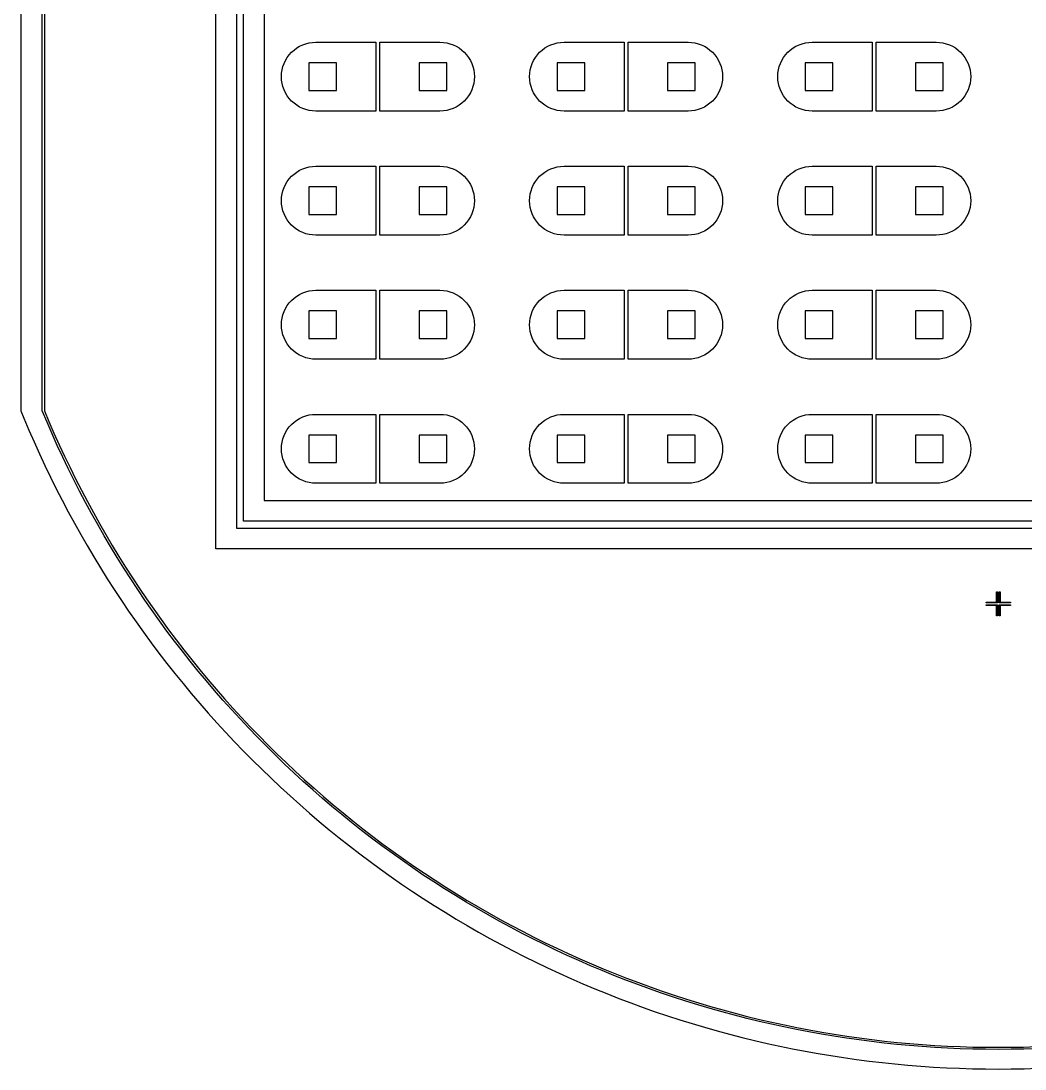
# Model space of a CAD drawing. Extents: x -17 to 130, y -40 to 112.
# Drawn here: x -16.9 to 55.9, y -40.5 to 35.5 of the extents above; entities that cross this region are included whole.
import ezdxf

# ---------------------------------------------------------------- set-up
doc = ezdxf.new("R2010")
doc.units = 0

msp = doc.modelspace()

# ---------------------------------------------------------------- linework, layer by layer
for p, q in [((-2.75, -2.75), (-2.75, 74.75)), ((-1.25, 73.25), (-1.25, -1.25)), ((-0.75, -0.75), (-0.75, 72.75)), ((0.75, 71.25), (0.75, 0.75)), ((-16.8921, 64.7463), (-16.8921, 7.25366)), ((-15.3519, 7.25034), (-15.3519, 64.7497)), ((-15.1895, 64.7488), (-15.1895, 7.25121)), ((2.91403, 33.4325), (3.11108, 33.5787)), ((3.11108, 33.5787), (3.32152, 33.7048)), ((3.32152, 33.7048), (3.5433, 33.8097)), ((3.5433, 33.8097), (3.77429, 33.8923)), ((3.77429, 33.8923), (4.01228, 33.952)), ((4.01228, 33.952), (4.25496, 33.988)), ((4.25496, 33.988), (4.5, 34)), ((4.5, 34), (8.85001, 34)), ((8.85001, 34), (8.85001, 29)), ((9.14999, 29), (9.14999, 34)), ((9.14999, 34), (13.5, 34)), ((13.5, 34), (13.745, 33.988)), ((13.745, 33.988), (13.9877, 33.952)), ((13.9877, 33.952), (14.2257, 33.8923)), ((14.2257, 33.8923), (14.4567, 33.8097)), ((14.4567, 33.8097), (14.6785, 33.7048)), ((14.6785, 33.7048), (14.8889, 33.5787)), ((14.8889, 33.5787), (15.086, 33.4325)), ((20.914, 33.4325), (21.1111, 33.5787)), ((21.1111, 33.5787), (21.3215, 33.7048)), ((21.3215, 33.7048), (21.5433, 33.8097)), ((21.5433, 33.8097), (21.7743, 33.8923)), ((21.7743, 33.8923), (22.0123, 33.952)), ((22.0123, 33.952), (22.255, 33.988)), ((22.255, 33.988), (22.5, 34)), ((22.5, 34), (26.85, 34)), ((26.85, 34), (26.85, 29)), ((27.15, 29), (27.15, 34)), ((27.15, 34), (31.5, 34)), ((31.5, 34), (31.745, 33.988)), ((31.745, 33.988), (31.9877, 33.952)), ((31.9877, 33.952), (32.2257, 33.8923)), ((32.2257, 33.8923), (32.4567, 33.8097)), ((32.4567, 33.8097), (32.6785, 33.7048)), ((32.6785, 33.7048), (32.8889, 33.5787)), ((32.8889, 33.5787), (33.086, 33.4325)), ((38.914, 33.4325), (39.1111, 33.5787)), ((39.1111, 33.5787), (39.3215, 33.7048)), ((39.3215, 33.7048), (39.5433, 33.8097)), ((39.5433, 33.8097), (39.7743, 33.8923)), ((39.7743, 33.8923), (40.0123, 33.952)), ((40.0123, 33.952), (40.255, 33.988)), ((40.255, 33.988), (40.5, 34)), ((40.5, 34), (44.85, 34)), ((44.85, 34), (44.85, 29)), ((45.15, 29), (45.15, 34)), ((45.15, 34), (49.5, 34)), ((49.5, 34), (49.745, 33.988)), ((49.745, 33.988), (49.9877, 33.952)), ((49.9877, 33.952), (50.2257, 33.8923)), ((50.2257, 33.8923), (50.4567, 33.8097)), ((50.4567, 33.8097), (50.6785, 33.7048)), ((50.6785, 33.7048), (50.8889, 33.5787)), ((50.8889, 33.5787), (51.086, 33.4325)), ((2.29521, 32.6785), (2.42134, 32.8889)), ((2.42134, 32.8889), (2.56747, 33.086)), ((2.56747, 33.086), (2.73224, 33.2678)), ((2.73224, 33.2678), (2.91403, 33.4325)), ((15.086, 33.4325), (15.2678, 33.2678)), ((15.2678, 33.2678), (15.4325, 33.086)), ((15.4325, 33.086), (15.5787, 32.8889)), ((15.5787, 32.8889), (15.7048, 32.6785)), ((20.2952, 32.6785), (20.4213, 32.8889)), ((20.4213, 32.8889), (20.5675, 33.086)), ((20.5675, 33.086), (20.7322, 33.2678)), ((20.7322, 33.2678), (20.914, 33.4325)), ((33.086, 33.4325), (33.2678, 33.2678)), ((33.2678, 33.2678), (33.4325, 33.086)), ((33.4325, 33.086), (33.5787, 32.8889)), ((33.5787, 32.8889), (33.7048, 32.6785)), ((38.2952, 32.6785), (38.4213, 32.8889)), ((38.4213, 32.8889), (38.5675, 33.086)), ((38.5675, 33.086), (38.7322, 33.2678)), ((38.7322, 33.2678), (38.914, 33.4325)), ((51.086, 33.4325), (51.2678, 33.2678)), ((51.2678, 33.2678), (51.4325, 33.086)), ((51.4325, 33.086), (51.5787, 32.8889)), ((51.5787, 32.8889), (51.7048, 32.6785)), ((2.01204, 31.745), (2.04805, 31.9877)), ((2.04805, 31.9877), (2.10765, 32.2257)), ((2.10765, 32.2257), (2.19031, 32.4567)), ((2.19031, 32.4567), (2.29521, 32.6785)), ((6, 32.5), (4, 32.5)), ((4, 32.5), (4, 30.5)), ((6, 30.5), (6, 32.5)), ((14, 32.5), (12, 32.5)), ((12, 32.5), (12, 30.5)), ((14, 30.5), (14, 32.5)), ((15.7048, 32.6785), (15.8097, 32.4567)), ((15.8097, 32.4567), (15.8923, 32.2257)), ((15.8923, 32.2257), (15.952, 31.9877)), ((15.952, 31.9877), (15.988, 31.745)), ((20.012, 31.745), (20.048, 31.9877)), ((20.048, 31.9877), (20.1077, 32.2257)), ((20.1077, 32.2257), (20.1903, 32.4567)), ((20.1903, 32.4567), (20.2952, 32.6785)), ((24, 32.5), (22, 32.5)), ((22, 32.5), (22, 30.5)), ((24, 30.5), (24, 32.5)), ((32, 32.5), (30, 32.5)), ((30, 32.5), (30, 30.5)), ((32, 30.5), (32, 32.5)), ((33.7048, 32.6785), (33.8097, 32.4567)), ((33.8097, 32.4567), (33.8923, 32.2257)), ((33.8923, 32.2257), (33.952, 31.9877)), ((33.952, 31.9877), (33.988, 31.745)), ((38.012, 31.745), (38.048, 31.9877)), ((38.048, 31.9877), (38.1077, 32.2257)), ((38.1077, 32.2257), (38.1903, 32.4567)), ((38.1903, 32.4567), (38.2952, 32.6785)), ((42, 32.5), (40, 32.5)), ((40, 32.5), (40, 30.5)), ((42, 30.5), (42, 32.5)), ((50, 32.5), (48, 32.5)), ((48, 32.5), (48, 30.5)), ((50, 30.5), (50, 32.5)), ((51.7048, 32.6785), (51.8097, 32.4567)), ((51.8097, 32.4567), (51.8923, 32.2257)), ((51.8923, 32.2257), (51.952, 31.9877)), ((51.952, 31.9877), (51.988, 31.745)), ((2, 31.5), (2.01204, 31.745)), ((2.01204, 31.255), (2, 31.5)), ((2.04805, 31.0123), (2.01204, 31.255)), ((15.988, 31.255), (15.952, 31.0123)), ((15.988, 31.745), (16, 31.5)), ((16, 31.5), (15.988, 31.255)), ((20, 31.5), (20.012, 31.745)), ((20.012, 31.255), (20, 31.5)), ((20.048, 31.0123), (20.012, 31.255)), ((33.988, 31.255), (33.952, 31.0123)), ((33.988, 31.745), (34, 31.5)), ((34, 31.5), (33.988, 31.255)), ((38, 31.5), (38.012, 31.745)), ((38.012, 31.255), (38, 31.5)), ((38.048, 31.0123), (38.012, 31.255)), ((51.988, 31.255), (51.952, 31.0123)), ((51.988, 31.745), (52, 31.5)), ((52, 31.5), (51.988, 31.255)), ((2.10765, 30.7743), (2.04805, 31.0123)), ((2.19031, 30.5433), (2.10765, 30.7743)), ((2.29521, 30.3215), (2.19031, 30.5433)), ((4, 30.5), (6, 30.5)), ((12, 30.5), (14, 30.5)), ((15.8097, 30.5433), (15.7048, 30.3215)), ((15.8923, 30.7743), (15.8097, 30.5433)), ((15.952, 31.0123), (15.8923, 30.7743)), ((20.1077, 30.7743), (20.048, 31.0123)), ((20.1903, 30.5433), (20.1077, 30.7743)), ((20.2952, 30.3215), (20.1903, 30.5433)), ((22, 30.5), (24, 30.5)), ((30, 30.5), (32, 30.5)), ((33.8097, 30.5433), (33.7048, 30.3215)), ((33.8923, 30.7743), (33.8097, 30.5433)), ((33.952, 31.0123), (33.8923, 30.7743)), ((38.1077, 30.7743), (38.048, 31.0123)), ((38.1903, 30.5433), (38.1077, 30.7743)), ((38.2952, 30.3215), (38.1903, 30.5433)), ((40, 30.5), (42, 30.5)), ((48, 30.5), (50, 30.5)), ((51.8097, 30.5433), (51.7048, 30.3215)), ((51.8923, 30.7743), (51.8097, 30.5433)), ((51.952, 31.0123), (51.8923, 30.7743)), ((2.42134, 30.1111), (2.29521, 30.3215)), ((2.56747, 29.914), (2.42134, 30.1111)), ((2.73224, 29.7322), (2.56747, 29.914)), ((2.91403, 29.5675), (2.73224, 29.7322)), ((15.2678, 29.7322), (15.086, 29.5675)), ((15.4325, 29.914), (15.2678, 29.7322)), ((15.5787, 30.1111), (15.4325, 29.914)), ((15.7048, 30.3215), (15.5787, 30.1111)), ((20.4213, 30.1111), (20.2952, 30.3215)), ((20.5675, 29.914), (20.4213, 30.1111)), ((20.7322, 29.7322), (20.5675, 29.914)), ((20.914, 29.5675), (20.7322, 29.7322)), ((33.2678, 29.7322), (33.086, 29.5675)), ((33.4325, 29.914), (33.2678, 29.7322)), ((33.5787, 30.1111), (33.4325, 29.914)), ((33.7048, 30.3215), (33.5787, 30.1111)), ((38.4213, 30.1111), (38.2952, 30.3215)), ((38.5675, 29.914), (38.4213, 30.1111)), ((38.7322, 29.7322), (38.5675, 29.914)), ((38.914, 29.5675), (38.7322, 29.7322)), ((51.2678, 29.7322), (51.086, 29.5675)), ((51.4325, 29.914), (51.2678, 29.7322)), ((51.5787, 30.1111), (51.4325, 29.914)), ((51.7048, 30.3215), (51.5787, 30.1111)), ((3.11108, 29.4213), (2.91403, 29.5675)), ((3.32152, 29.2952), (3.11108, 29.4213)), ((3.5433, 29.1903), (3.32152, 29.2952)), ((3.77429, 29.1077), (3.5433, 29.1903)), ((4.01228, 29.048), (3.77429, 29.1077)), ((4.25496, 29.012), (4.01228, 29.048)), ((4.5, 29), (4.25496, 29.012)), ((8.85001, 29), (4.5, 29)), ((13.5, 29), (9.14999, 29)), ((13.745, 29.012), (13.5, 29)), ((13.9877, 29.048), (13.745, 29.012)), ((14.2257, 29.1077), (13.9877, 29.048)), ((14.4567, 29.1903), (14.2257, 29.1077)), ((14.6785, 29.2952), (14.4567, 29.1903)), ((14.8889, 29.4213), (14.6785, 29.2952)), ((15.086, 29.5675), (14.8889, 29.4213)), ((21.1111, 29.4213), (20.914, 29.5675)), ((21.3215, 29.2952), (21.1111, 29.4213)), ((21.5433, 29.1903), (21.3215, 29.2952)), ((21.7743, 29.1077), (21.5433, 29.1903)), ((22.0123, 29.048), (21.7743, 29.1077)), ((22.255, 29.012), (22.0123, 29.048)), ((22.5, 29), (22.255, 29.012)), ((26.85, 29), (22.5, 29)), ((31.5, 29), (27.15, 29)), ((31.745, 29.012), (31.5, 29)), ((31.9877, 29.048), (31.745, 29.012)), ((32.2257, 29.1077), (31.9877, 29.048)), ((32.4567, 29.1903), (32.2257, 29.1077)), ((32.6785, 29.2952), (32.4567, 29.1903)), ((32.8889, 29.4213), (32.6785, 29.2952)), ((33.086, 29.5675), (32.8889, 29.4213)), ((39.1111, 29.4213), (38.914, 29.5675)), ((39.3215, 29.2952), (39.1111, 29.4213)), ((39.5433, 29.1903), (39.3215, 29.2952)), ((39.7743, 29.1077), (39.5433, 29.1903)), ((40.0123, 29.048), (39.7743, 29.1077)), ((40.255, 29.012), (40.0123, 29.048)), ((40.5, 29), (40.255, 29.012)), ((44.85, 29), (40.5, 29)), ((49.5, 29), (45.15, 29)), ((49.745, 29.012), (49.5, 29)), ((49.9877, 29.048), (49.745, 29.012)), ((50.2257, 29.1077), (49.9877, 29.048)), ((50.4567, 29.1903), (50.2257, 29.1077)), ((50.6785, 29.2952), (50.4567, 29.1903)), ((50.8889, 29.4213), (50.6785, 29.2952)), ((51.086, 29.5675), (50.8889, 29.4213)), ((2.73224, 24.2678), (2.91403, 24.4325)), ((2.91403, 24.4325), (3.11108, 24.5787)), ((3.11108, 24.5787), (3.32152, 24.7048)), ((3.32152, 24.7048), (3.5433, 24.8097)), ((3.5433, 24.8097), (3.77429, 24.8923)), ((3.77429, 24.8923), (4.01228, 24.952)), ((4.01228, 24.952), (4.25496, 24.988)), ((4.25496, 24.988), (4.5, 25)), ((4.5, 25), (8.85001, 25)), ((8.85001, 25), (8.85001, 20)), ((9.14999, 20), (9.14999, 25)), ((9.14999, 25), (13.5, 25)), ((13.5, 25), (13.745, 24.988)), ((13.745, 24.988), (13.9877, 24.952)), ((13.9877, 24.952), (14.2257, 24.8923)), ((14.2257, 24.8923), (14.4567, 24.8097)), ((14.4567, 24.8097), (14.6785, 24.7048)), ((14.6785, 24.7048), (14.8889, 24.5787)), ((14.8889, 24.5787), (15.086, 24.4325)), ((15.086, 24.4325), (15.2678, 24.2678)), ((20.7322, 24.2678), (20.914, 24.4325)), ((20.914, 24.4325), (21.1111, 24.5787)), ((21.1111, 24.5787), (21.3215, 24.7048)), ((21.3215, 24.7048), (21.5433, 24.8097)), ((21.5433, 24.8097), (21.7743, 24.8923)), ((21.7743, 24.8923), (22.0123, 24.952)), ((22.0123, 24.952), (22.255, 24.988)), ((22.255, 24.988), (22.5, 25)), ((22.5, 25), (26.85, 25)), ((26.85, 25), (26.85, 20)), ((27.15, 20), (27.15, 25)), ((27.15, 25), (31.5, 25)), ((31.5, 25), (31.745, 24.988)), ((31.745, 24.988), (31.9877, 24.952)), ((31.9877, 24.952), (32.2257, 24.8923)), ((32.2257, 24.8923), (32.4567, 24.8097)), ((32.4567, 24.8097), (32.6785, 24.7048)), ((32.6785, 24.7048), (32.8889, 24.5787)), ((32.8889, 24.5787), (33.086, 24.4325)), ((33.086, 24.4325), (33.2678, 24.2678)), ((38.7322, 24.2678), (38.914, 24.4325)), ((38.914, 24.4325), (39.1111, 24.5787)), ((39.1111, 24.5787), (39.3215, 24.7048)), ((39.3215, 24.7048), (39.5433, 24.8097)), ((39.5433, 24.8097), (39.7743, 24.8923)), ((39.7743, 24.8923), (40.0123, 24.952)), ((40.0123, 24.952), (40.255, 24.988)), ((40.255, 24.988), (40.5, 25)), ((40.5, 25), (44.85, 25)), ((44.85, 25), (44.85, 20)), ((45.15, 20), (45.15, 25)), ((45.15, 25), (49.5, 25)), ((49.5, 25), (49.745, 24.988)), ((49.745, 24.988), (49.9877, 24.952)), ((49.9877, 24.952), (50.2257, 24.8923)), ((50.2257, 24.8923), (50.4567, 24.8097)), ((50.4567, 24.8097), (50.6785, 24.7048)), ((50.6785, 24.7048), (50.8889, 24.5787)), ((50.8889, 24.5787), (51.086, 24.4325)), ((51.086, 24.4325), (51.2678, 24.2678)), ((2.19031, 23.4567), (2.29521, 23.6785)), ((2.29521, 23.6785), (2.42134, 23.8889)), ((2.42134, 23.8889), (2.56747, 24.086)), ((2.56747, 24.086), (2.73224, 24.2678)), ((15.2678, 24.2678), (15.4325, 24.086)), ((15.4325, 24.086), (15.5787, 23.8889)), ((15.5787, 23.8889), (15.7048, 23.6785)), ((15.7048, 23.6785), (15.8097, 23.4567)), ((20.1903, 23.4567), (20.2952, 23.6785)), ((20.2952, 23.6785), (20.4213, 23.8889)), ((20.4213, 23.8889), (20.5675, 24.086)), ((20.5675, 24.086), (20.7322, 24.2678)), ((33.2678, 24.2678), (33.4325, 24.086)), ((33.4325, 24.086), (33.5787, 23.8889)), ((33.5787, 23.8889), (33.7048, 23.6785)), ((33.7048, 23.6785), (33.8097, 23.4567)), ((38.1903, 23.4567), (38.2952, 23.6785)), ((38.2952, 23.6785), (38.4213, 23.8889)), ((38.4213, 23.8889), (38.5675, 24.086)), ((38.5675, 24.086), (38.7322, 24.2678)), ((51.2678, 24.2678), (51.4325, 24.086)), ((51.4325, 24.086), (51.5787, 23.8889)), ((51.5787, 23.8889), (51.7048, 23.6785)), ((51.7048, 23.6785), (51.8097, 23.4567)), ((2.01204, 22.745), (2.04805, 22.9877)), ((2.04805, 22.9877), (2.10765, 23.2257)), ((2.10765, 23.2257), (2.19031, 23.4567)), ((6, 23.5), (4, 23.5)), ((4, 23.5), (4, 21.5)), ((6, 21.5), (6, 23.5)), ((14, 23.5), (12, 23.5)), ((12, 23.5), (12, 21.5)), ((14, 21.5), (14, 23.5)), ((15.8097, 23.4567), (15.8923, 23.2257)), ((15.8923, 23.2257), (15.952, 22.9877)), ((15.952, 22.9877), (15.988, 22.745)), ((20.012, 22.745), (20.048, 22.9877)), ((20.048, 22.9877), (20.1077, 23.2257)), ((20.1077, 23.2257), (20.1903, 23.4567)), ((24, 23.5), (22, 23.5)), ((22, 23.5), (22, 21.5)), ((24, 21.5), (24, 23.5)), ((32, 23.5), (30, 23.5)), ((30, 23.5), (30, 21.5)), ((32, 21.5), (32, 23.5)), ((33.8097, 23.4567), (33.8923, 23.2257)), ((33.8923, 23.2257), (33.952, 22.9877)), ((33.952, 22.9877), (33.988, 22.745)), ((38.012, 22.745), (38.048, 22.9877)), ((38.048, 22.9877), (38.1077, 23.2257)), ((38.1077, 23.2257), (38.1903, 23.4567)), ((42, 23.5), (40, 23.5)), ((40, 23.5), (40, 21.5)), ((42, 21.5), (42, 23.5)), ((50, 23.5), (48, 23.5)), ((48, 23.5), (48, 21.5)), ((50, 21.5), (50, 23.5)), ((51.8097, 23.4567), (51.8923, 23.2257)), ((51.8923, 23.2257), (51.952, 22.9877)), ((51.952, 22.9877), (51.988, 22.745)), ((2, 22.5), (2.01204, 22.745)), ((2.01204, 22.255), (2, 22.5)), ((2.04805, 22.0123), (2.01204, 22.255)), ((15.988, 22.255), (15.952, 22.0123)), ((15.988, 22.745), (16, 22.5)), ((16, 22.5), (15.988, 22.255)), ((20, 22.5), (20.012, 22.745)), ((20.012, 22.255), (20, 22.5)), ((20.048, 22.0123), (20.012, 22.255)), ((33.988, 22.255), (33.952, 22.0123)), ((33.988, 22.745), (34, 22.5)), ((34, 22.5), (33.988, 22.255)), ((38, 22.5), (38.012, 22.745)), ((38.012, 22.255), (38, 22.5)), ((38.048, 22.0123), (38.012, 22.255)), ((51.988, 22.255), (51.952, 22.0123)), ((51.988, 22.745), (52, 22.5)), ((52, 22.5), (51.988, 22.255)), ((2.10765, 21.7743), (2.04805, 22.0123)), ((2.19031, 21.5433), (2.10765, 21.7743)), ((2.29521, 21.3215), (2.19031, 21.5433)), ((2.42134, 21.1111), (2.29521, 21.3215)), ((4, 21.5), (6, 21.5)), ((12, 21.5), (14, 21.5)), ((15.7048, 21.3215), (15.5787, 21.1111)), ((15.8097, 21.5433), (15.7048, 21.3215)), ((15.8923, 21.7743), (15.8097, 21.5433)), ((15.952, 22.0123), (15.8923, 21.7743)), ((20.1077, 21.7743), (20.048, 22.0123)), ((20.1903, 21.5433), (20.1077, 21.7743)), ((20.2952, 21.3215), (20.1903, 21.5433)), ((20.4213, 21.1111), (20.2952, 21.3215)), ((22, 21.5), (24, 21.5)), ((30, 21.5), (32, 21.5)), ((33.7048, 21.3215), (33.5787, 21.1111)), ((33.8097, 21.5433), (33.7048, 21.3215)), ((33.8923, 21.7743), (33.8097, 21.5433)), ((33.952, 22.0123), (33.8923, 21.7743)), ((38.1077, 21.7743), (38.048, 22.0123)), ((38.1903, 21.5433), (38.1077, 21.7743)), ((38.2952, 21.3215), (38.1903, 21.5433)), ((38.4213, 21.1111), (38.2952, 21.3215)), ((40, 21.5), (42, 21.5)), ((48, 21.5), (50, 21.5)), ((51.7048, 21.3215), (51.5787, 21.1111)), ((51.8097, 21.5433), (51.7048, 21.3215)), ((51.8923, 21.7743), (51.8097, 21.5433)), ((51.952, 22.0123), (51.8923, 21.7743)), ((2.56747, 20.914), (2.42134, 21.1111)), ((2.73224, 20.7322), (2.56747, 20.914)), ((2.91403, 20.5675), (2.73224, 20.7322)), ((3.11108, 20.4213), (2.91403, 20.5675)), ((15.086, 20.5675), (14.8889, 20.4213)), ((15.2678, 20.7322), (15.086, 20.5675)), ((15.4325, 20.914), (15.2678, 20.7322)), ((15.5787, 21.1111), (15.4325, 20.914)), ((20.5675, 20.914), (20.4213, 21.1111)), ((20.7322, 20.7322), (20.5675, 20.914)), ((20.914, 20.5675), (20.7322, 20.7322)), ((21.1111, 20.4213), (20.914, 20.5675)), ((33.086, 20.5675), (32.8889, 20.4213)), ((33.2678, 20.7322), (33.086, 20.5675)), ((33.4325, 20.914), (33.2678, 20.7322)), ((33.5787, 21.1111), (33.4325, 20.914)), ((38.5675, 20.914), (38.4213, 21.1111)), ((38.7322, 20.7322), (38.5675, 20.914)), ((38.914, 20.5675), (38.7322, 20.7322)), ((39.1111, 20.4213), (38.914, 20.5675)), ((51.086, 20.5675), (50.8889, 20.4213)), ((51.2678, 20.7322), (51.086, 20.5675)), ((51.4325, 20.914), (51.2678, 20.7322)), ((51.5787, 21.1111), (51.4325, 20.914)), ((3.32152, 20.2952), (3.11108, 20.4213)), ((3.5433, 20.1903), (3.32152, 20.2952)), ((3.77429, 20.1077), (3.5433, 20.1903)), ((4.01228, 20.048), (3.77429, 20.1077)), ((4.25496, 20.012), (4.01228, 20.048)), ((4.5, 20), (4.25496, 20.012)), ((8.85001, 20), (4.5, 20)), ((13.5, 20), (9.14999, 20)), ((13.745, 20.012), (13.5, 20)), ((13.9877, 20.048), (13.745, 20.012)), ((14.2257, 20.1077), (13.9877, 20.048)), ((14.4567, 20.1903), (14.2257, 20.1077)), ((14.6785, 20.2952), (14.4567, 20.1903)), ((14.8889, 20.4213), (14.6785, 20.2952)), ((21.3215, 20.2952), (21.1111, 20.4213)), ((21.5433, 20.1903), (21.3215, 20.2952)), ((21.7743, 20.1077), (21.5433, 20.1903)), ((22.0123, 20.048), (21.7743, 20.1077)), ((22.255, 20.012), (22.0123, 20.048)), ((22.5, 20), (22.255, 20.012)), ((26.85, 20), (22.5, 20)), ((31.5, 20), (27.15, 20)), ((31.745, 20.012), (31.5, 20)), ((31.9877, 20.048), (31.745, 20.012)), ((32.2257, 20.1077), (31.9877, 20.048)), ((32.4567, 20.1903), (32.2257, 20.1077)), ((32.6785, 20.2952), (32.4567, 20.1903)), ((32.8889, 20.4213), (32.6785, 20.2952)), ((39.3215, 20.2952), (39.1111, 20.4213)), ((39.5433, 20.1903), (39.3215, 20.2952)), ((39.7743, 20.1077), (39.5433, 20.1903)), ((40.0123, 20.048), (39.7743, 20.1077)), ((40.255, 20.012), (40.0123, 20.048)), ((40.5, 20), (40.255, 20.012)), ((44.85, 20), (40.5, 20)), ((49.5, 20), (45.15, 20)), ((49.745, 20.012), (49.5, 20)), ((49.9877, 20.048), (49.745, 20.012)), ((50.2257, 20.1077), (49.9877, 20.048)), ((50.4567, 20.1903), (50.2257, 20.1077)), ((50.6785, 20.2952), (50.4567, 20.1903)), ((50.8889, 20.4213), (50.6785, 20.2952)), ((4.01228, 15.952), (4.25496, 15.988)), ((4.25496, 15.988), (4.5, 16)), ((4.5, 16), (8.85001, 16)), ((8.85001, 16), (8.85001, 11)), ((9.14999, 11), (9.14999, 16)), ((9.14999, 16), (13.5, 16)), ((13.5, 16), (13.745, 15.988)), ((13.745, 15.988), (13.9877, 15.952)), ((22.0123, 15.952), (22.255, 15.988)), ((22.255, 15.988), (22.5, 16)), ((22.5, 16), (26.85, 16)), ((26.85, 16), (26.85, 11)), ((27.15, 11), (27.15, 16)), ((27.15, 16), (31.5, 16)), ((31.5, 16), (31.745, 15.988)), ((31.745, 15.988), (31.9877, 15.952)), ((40.0123, 15.952), (40.255, 15.988)), ((40.255, 15.988), (40.5, 16)), ((40.5, 16), (44.85, 16)), ((44.85, 16), (44.85, 11)), ((45.15, 11), (45.15, 16)), ((45.15, 16), (49.5, 16)), ((49.5, 16), (49.745, 15.988)), ((49.745, 15.988), (49.9877, 15.952)), ((2.56747, 15.086), (2.73224, 15.2678)), ((2.73224, 15.2678), (2.91403, 15.4325)), ((2.91403, 15.4325), (3.11108, 15.5787)), ((3.11108, 15.5787), (3.32152, 15.7048)), ((3.32152, 15.7048), (3.5433, 15.8097)), ((3.5433, 15.8097), (3.77429, 15.8923)), ((3.77429, 15.8923), (4.01228, 15.952)), ((13.9877, 15.952), (14.2257, 15.8923)), ((14.2257, 15.8923), (14.4567, 15.8097)), ((14.4567, 15.8097), (14.6785, 15.7048)), ((14.6785, 15.7048), (14.8889, 15.5787)), ((14.8889, 15.5787), (15.086, 15.4325)), ((15.086, 15.4325), (15.2678, 15.2678)), ((15.2678, 15.2678), (15.4325, 15.086)), ((20.5675, 15.086), (20.7322, 15.2678)), ((20.7322, 15.2678), (20.914, 15.4325)), ((20.914, 15.4325), (21.1111, 15.5787)), ((21.1111, 15.5787), (21.3215, 15.7048)), ((21.3215, 15.7048), (21.5433, 15.8097)), ((21.5433, 15.8097), (21.7743, 15.8923)), ((21.7743, 15.8923), (22.0123, 15.952)), ((31.9877, 15.952), (32.2257, 15.8923)), ((32.2257, 15.8923), (32.4567, 15.8097)), ((32.4567, 15.8097), (32.6785, 15.7048)), ((32.6785, 15.7048), (32.8889, 15.5787)), ((32.8889, 15.5787), (33.086, 15.4325)), ((33.086, 15.4325), (33.2678, 15.2678)), ((33.2678, 15.2678), (33.4325, 15.086)), ((38.5675, 15.086), (38.7322, 15.2678)), ((38.7322, 15.2678), (38.914, 15.4325)), ((38.914, 15.4325), (39.1111, 15.5787)), ((39.1111, 15.5787), (39.3215, 15.7048)), ((39.3215, 15.7048), (39.5433, 15.8097)), ((39.5433, 15.8097), (39.7743, 15.8923)), ((39.7743, 15.8923), (40.0123, 15.952)), ((49.9877, 15.952), (50.2257, 15.8923)), ((50.2257, 15.8923), (50.4567, 15.8097)), ((50.4567, 15.8097), (50.6785, 15.7048)), ((50.6785, 15.7048), (50.8889, 15.5787)), ((50.8889, 15.5787), (51.086, 15.4325)), ((51.086, 15.4325), (51.2678, 15.2678)), ((51.2678, 15.2678), (51.4325, 15.086)), ((2.10765, 14.2257), (2.19031, 14.4567)), ((2.19031, 14.4567), (2.29521, 14.6785)), ((2.29521, 14.6785), (2.42134, 14.8889)), ((2.42134, 14.8889), (2.56747, 15.086)), ((6, 14.5), (4, 14.5)), ((4, 14.5), (4, 12.5)), ((6, 12.5), (6, 14.5)), ((14, 14.5), (12, 14.5)), ((12, 14.5), (12, 12.5)), ((14, 12.5), (14, 14.5)), ((15.4325, 15.086), (15.5787, 14.8889)), ((15.5787, 14.8889), (15.7048, 14.6785)), ((15.7048, 14.6785), (15.8097, 14.4567)), ((15.8097, 14.4567), (15.8923, 14.2257)), ((20.1077, 14.2257), (20.1903, 14.4567)), ((20.1903, 14.4567), (20.2952, 14.6785)), ((20.2952, 14.6785), (20.4213, 14.8889)), ((20.4213, 14.8889), (20.5675, 15.086)), ((24, 14.5), (22, 14.5)), ((22, 14.5), (22, 12.5)), ((24, 12.5), (24, 14.5)), ((32, 14.5), (30, 14.5)), ((30, 14.5), (30, 12.5)), ((32, 12.5), (32, 14.5)), ((33.4325, 15.086), (33.5787, 14.8889)), ((33.5787, 14.8889), (33.7048, 14.6785)), ((33.7048, 14.6785), (33.8097, 14.4567)), ((33.8097, 14.4567), (33.8923, 14.2257)), ((38.1077, 14.2257), (38.1903, 14.4567)), ((38.1903, 14.4567), (38.2952, 14.6785)), ((38.2952, 14.6785), (38.4213, 14.8889)), ((38.4213, 14.8889), (38.5675, 15.086)), ((42, 14.5), (40, 14.5)), ((40, 14.5), (40, 12.5)), ((42, 12.5), (42, 14.5)), ((50, 14.5), (48, 14.5)), ((48, 14.5), (48, 12.5)), ((50, 12.5), (50, 14.5)), ((51.4325, 15.086), (51.5787, 14.8889)), ((51.5787, 14.8889), (51.7048, 14.6785)), ((51.7048, 14.6785), (51.8097, 14.4567)), ((51.8097, 14.4567), (51.8923, 14.2257)), ((2, 13.5), (2.01204, 13.745)), ((2.01204, 13.745), (2.04805, 13.9877)), ((2.04805, 13.9877), (2.10765, 14.2257)), ((15.8923, 14.2257), (15.952, 13.9877)), ((15.952, 13.9877), (15.988, 13.745)), ((15.988, 13.745), (16, 13.5)), ((20, 13.5), (20.012, 13.745)), ((20.012, 13.745), (20.048, 13.9877)), ((20.048, 13.9877), (20.1077, 14.2257)), ((33.8923, 14.2257), (33.952, 13.9877)), ((33.952, 13.9877), (33.988, 13.745)), ((33.988, 13.745), (34, 13.5)), ((38, 13.5), (38.012, 13.745)), ((38.012, 13.745), (38.048, 13.9877)), ((38.048, 13.9877), (38.1077, 14.2257)), ((51.8923, 14.2257), (51.952, 13.9877)), ((51.952, 13.9877), (51.988, 13.745)), ((51.988, 13.745), (52, 13.5)), ((2.01204, 13.255), (2, 13.5)), ((2.04805, 13.0123), (2.01204, 13.255)), ((2.10765, 12.7743), (2.04805, 13.0123)), ((15.952, 13.0123), (15.8923, 12.7743)), ((15.988, 13.255), (15.952, 13.0123)), ((16, 13.5), (15.988, 13.255)), ((20.012, 13.255), (20, 13.5)), ((20.048, 13.0123), (20.012, 13.255)), ((20.1077, 12.7743), (20.048, 13.0123)), ((33.952, 13.0123), (33.8923, 12.7743)), ((33.988, 13.255), (33.952, 13.0123)), ((34, 13.5), (33.988, 13.255)), ((38.012, 13.255), (38, 13.5)), ((38.048, 13.0123), (38.012, 13.255)), ((38.1077, 12.7743), (38.048, 13.0123)), ((51.952, 13.0123), (51.8923, 12.7743)), ((51.988, 13.255), (51.952, 13.0123)), ((52, 13.5), (51.988, 13.255)), ((2.19031, 12.5433), (2.10765, 12.7743)), ((2.29521, 12.3215), (2.19031, 12.5433)), ((2.42134, 12.1111), (2.29521, 12.3215)), ((4, 12.5), (6, 12.5)), ((12, 12.5), (14, 12.5)), ((15.7048, 12.3215), (15.5787, 12.1111)), ((15.8097, 12.5433), (15.7048, 12.3215)), ((15.8923, 12.7743), (15.8097, 12.5433)), ((20.1903, 12.5433), (20.1077, 12.7743)), ((20.2952, 12.3215), (20.1903, 12.5433)), ((20.4213, 12.1111), (20.2952, 12.3215)), ((22, 12.5), (24, 12.5)), ((30, 12.5), (32, 12.5)), ((33.7048, 12.3215), (33.5787, 12.1111)), ((33.8097, 12.5433), (33.7048, 12.3215)), ((33.8923, 12.7743), (33.8097, 12.5433)), ((38.1903, 12.5433), (38.1077, 12.7743)), ((38.2952, 12.3215), (38.1903, 12.5433)), ((38.4213, 12.1111), (38.2952, 12.3215)), ((40, 12.5), (42, 12.5)), ((48, 12.5), (50, 12.5)), ((51.7048, 12.3215), (51.5787, 12.1111)), ((51.8097, 12.5433), (51.7048, 12.3215)), ((51.8923, 12.7743), (51.8097, 12.5433)), ((2.56747, 11.914), (2.42134, 12.1111)), ((2.73224, 11.7322), (2.56747, 11.914)), ((2.91403, 11.5675), (2.73224, 11.7322)), ((3.11108, 11.4213), (2.91403, 11.5675)), ((3.32152, 11.2952), (3.11108, 11.4213)), ((14.8889, 11.4213), (14.6785, 11.2952)), ((15.086, 11.5675), (14.8889, 11.4213)), ((15.2678, 11.7322), (15.086, 11.5675)), ((15.4325, 11.914), (15.2678, 11.7322)), ((15.5787, 12.1111), (15.4325, 11.914)), ((20.5675, 11.914), (20.4213, 12.1111)), ((20.7322, 11.7322), (20.5675, 11.914)), ((20.914, 11.5675), (20.7322, 11.7322)), ((21.1111, 11.4213), (20.914, 11.5675)), ((21.3215, 11.2952), (21.1111, 11.4213)), ((32.8889, 11.4213), (32.6785, 11.2952)), ((33.086, 11.5675), (32.8889, 11.4213)), ((33.2678, 11.7322), (33.086, 11.5675)), ((33.4325, 11.914), (33.2678, 11.7322)), ((33.5787, 12.1111), (33.4325, 11.914)), ((38.5675, 11.914), (38.4213, 12.1111)), ((38.7322, 11.7322), (38.5675, 11.914)), ((38.914, 11.5675), (38.7322, 11.7322)), ((39.1111, 11.4213), (38.914, 11.5675)), ((39.3215, 11.2952), (39.1111, 11.4213)), ((50.8889, 11.4213), (50.6785, 11.2952)), ((51.086, 11.5675), (50.8889, 11.4213)), ((51.2678, 11.7322), (51.086, 11.5675)), ((51.4325, 11.914), (51.2678, 11.7322)), ((51.5787, 12.1111), (51.4325, 11.914)), ((3.5433, 11.1903), (3.32152, 11.2952)), ((3.77429, 11.1077), (3.5433, 11.1903)), ((4.01228, 11.048), (3.77429, 11.1077)), ((4.25496, 11.012), (4.01228, 11.048)), ((4.5, 11), (4.25496, 11.012)), ((8.85001, 11), (4.5, 11)), ((13.5, 11), (9.14999, 11)), ((13.745, 11.012), (13.5, 11)), ((13.9877, 11.048), (13.745, 11.012)), ((14.2257, 11.1077), (13.9877, 11.048)), ((14.4567, 11.1903), (14.2257, 11.1077)), ((14.6785, 11.2952), (14.4567, 11.1903)), ((21.5433, 11.1903), (21.3215, 11.2952)), ((21.7743, 11.1077), (21.5433, 11.1903)), ((22.0123, 11.048), (21.7743, 11.1077)), ((22.255, 11.012), (22.0123, 11.048)), ((22.5, 11), (22.255, 11.012)), ((26.85, 11), (22.5, 11)), ((31.5, 11), (27.15, 11)), ((31.745, 11.012), (31.5, 11)), ((31.9877, 11.048), (31.745, 11.012)), ((32.2257, 11.1077), (31.9877, 11.048)), ((32.4567, 11.1903), (32.2257, 11.1077)), ((32.6785, 11.2952), (32.4567, 11.1903)), ((39.5433, 11.1903), (39.3215, 11.2952)), ((39.7743, 11.1077), (39.5433, 11.1903)), ((40.0123, 11.048), (39.7743, 11.1077)), ((40.255, 11.012), (40.0123, 11.048)), ((40.5, 11), (40.255, 11.012)), ((44.85, 11), (40.5, 11)), ((49.5, 11), (45.15, 11)), ((49.745, 11.012), (49.5, 11)), ((49.9877, 11.048), (49.745, 11.012)), ((50.2257, 11.1077), (49.9877, 11.048)), ((50.4567, 11.1903), (50.2257, 11.1077)), ((50.6785, 11.2952), (50.4567, 11.1903)), ((-16.8921, 7.25366), (-16.6768, 6.72473)), ((-15.0025, 6.42105), (-15.3519, 7.25034)), ((-15.1895, 7.25121), (-14.8646, 6.48015)), ((3.5433, 6.80969), (3.77429, 6.89235)), ((3.77429, 6.89235), (4.01228, 6.95195)), ((4.01228, 6.95195), (4.25496, 6.98796)), ((4.25496, 6.98796), (4.5, 7)), ((4.5, 7), (8.85001, 7)), ((8.85001, 7), (8.85001, 2)), ((9.14999, 2), (9.14999, 7)), ((9.14999, 7), (13.5, 7)), ((13.5, 7), (13.745, 6.98796)), ((13.745, 6.98796), (13.9877, 6.95195)), ((13.9877, 6.95195), (14.2257, 6.89235)), ((14.2257, 6.89235), (14.4567, 6.80969)), ((21.5433, 6.80969), (21.7743, 6.89235)), ((21.7743, 6.89235), (22.0123, 6.95195)), ((22.0123, 6.95195), (22.255, 6.98796)), ((22.255, 6.98796), (22.5, 7)), ((22.5, 7), (26.85, 7)), ((26.85, 7), (26.85, 2)), ((27.15, 2), (27.15, 7)), ((27.15, 7), (31.5, 7)), ((31.5, 7), (31.745, 6.98796)), ((31.745, 6.98796), (31.9877, 6.95195)), ((31.9877, 6.95195), (32.2257, 6.89235)), ((32.2257, 6.89235), (32.4567, 6.80969)), ((39.5433, 6.80969), (39.7743, 6.89235)), ((39.7743, 6.89235), (40.0123, 6.95195)), ((40.0123, 6.95195), (40.255, 6.98796)), ((40.255, 6.98796), (40.5, 7)), ((40.5, 7), (44.85, 7)), ((44.85, 7), (44.85, 2)), ((45.15, 2), (45.15, 7)), ((45.15, 7), (49.5, 7)), ((49.5, 7), (49.745, 6.98796)), ((49.745, 6.98796), (49.9877, 6.95195)), ((49.9877, 6.95195), (50.2257, 6.89235)), ((50.2257, 6.89235), (50.4567, 6.80969)), ((-16.6768, 6.72473), (-16.3122, 5.85962)), ((-14.6343, 5.57651), (-15.0025, 6.42105)), ((-14.8646, 6.48015), (-14.4972, 5.6373)), ((2.42134, 5.88892), (2.56747, 6.08597)), ((2.56747, 6.08597), (2.73224, 6.26776)), ((2.73224, 6.26776), (2.91403, 6.43253)), ((2.91403, 6.43253), (3.11108, 6.57866)), ((3.11108, 6.57866), (3.32152, 6.70479)), ((3.32152, 6.70479), (3.5433, 6.80969)), ((14.4567, 6.80969), (14.6785, 6.70479)), ((14.6785, 6.70479), (14.8889, 6.57866)), ((14.8889, 6.57866), (15.086, 6.43253)), ((15.086, 6.43253), (15.2678, 6.26776)), ((15.2678, 6.26776), (15.4325, 6.08597)), ((15.4325, 6.08597), (15.5787, 5.88892)), ((20.4213, 5.88892), (20.5675, 6.08597)), ((20.5675, 6.08597), (20.7322, 6.26776)), ((20.7322, 6.26776), (20.914, 6.43253)), ((20.914, 6.43253), (21.1111, 6.57866)), ((21.1111, 6.57866), (21.3215, 6.70479)), ((21.3215, 6.70479), (21.5433, 6.80969)), ((32.4567, 6.80969), (32.6785, 6.70479)), ((32.6785, 6.70479), (32.8889, 6.57866)), ((32.8889, 6.57866), (33.086, 6.43253)), ((33.086, 6.43253), (33.2678, 6.26776)), ((33.2678, 6.26776), (33.4325, 6.08597)), ((33.4325, 6.08597), (33.5787, 5.88892)), ((38.4213, 5.88892), (38.5675, 6.08597)), ((38.5675, 6.08597), (38.7322, 6.26776)), ((38.7322, 6.26776), (38.914, 6.43253)), ((38.914, 6.43253), (39.1111, 6.57866)), ((39.1111, 6.57866), (39.3215, 6.70479)), ((39.3215, 6.70479), (39.5433, 6.80969)), ((50.4567, 6.80969), (50.6785, 6.70479)), ((50.6785, 6.70479), (50.8889, 6.57866)), ((50.8889, 6.57866), (51.086, 6.43253)), ((51.086, 6.43253), (51.2678, 6.26776)), ((51.2678, 6.26776), (51.4325, 6.08597)), ((51.4325, 6.08597), (51.5787, 5.88892)), ((-16.3122, 5.85962), (-15.937, 4.99904)), ((-14.2558, 4.73656), (-14.6343, 5.57651)), ((-14.4972, 5.6373), (-14.1194, 4.79903)), ((2.10765, 5.22571), (2.19031, 5.4567)), ((2.19031, 5.4567), (2.29521, 5.67848)), ((2.29521, 5.67848), (2.42134, 5.88892)), ((6, 5.5), (4, 5.5)), ((4, 5.5), (4, 3.5)), ((6, 3.5), (6, 5.5)), ((14, 5.5), (12, 5.5)), ((12, 5.5), (12, 3.5)), ((14, 3.5), (14, 5.5)), ((15.5787, 5.88892), (15.7048, 5.67848)), ((15.7048, 5.67848), (15.8097, 5.4567)), ((15.8097, 5.4567), (15.8923, 5.22571)), ((20.1077, 5.22571), (20.1903, 5.4567)), ((20.1903, 5.4567), (20.2952, 5.67848)), ((20.2952, 5.67848), (20.4213, 5.88892)), ((24, 5.5), (22, 5.5)), ((22, 5.5), (22, 3.5)), ((24, 3.5), (24, 5.5)), ((32, 5.5), (30, 5.5)), ((30, 5.5), (30, 3.5)), ((32, 3.5), (32, 5.5)), ((33.5787, 5.88892), (33.7048, 5.67848)), ((33.7048, 5.67848), (33.8097, 5.4567)), ((33.8097, 5.4567), (33.8923, 5.22571)), ((38.1077, 5.22571), (38.1903, 5.4567)), ((38.1903, 5.4567), (38.2952, 5.67848)), ((38.2952, 5.67848), (38.4213, 5.88892)), ((42, 5.5), (40, 5.5)), ((40, 5.5), (40, 3.5)), ((42, 3.5), (42, 5.5)), ((50, 5.5), (48, 5.5)), ((48, 5.5), (48, 3.5)), ((50, 3.5), (50, 5.5)), ((51.5787, 5.88892), (51.7048, 5.67848)), ((51.7048, 5.67848), (51.8097, 5.4567)), ((51.8097, 5.4567), (51.8923, 5.22571)), ((-15.937, 4.99904), (-15.5513, 4.14314)), ((-13.867, 3.90131), (-14.2558, 4.73656)), ((-14.1194, 4.79903), (-13.7314, 3.96544)), ((2, 4.5), (2.01204, 4.74504)), ((2.01204, 4.74504), (2.04805, 4.98772)), ((2.04805, 4.98772), (2.10765, 5.22571)), ((15.8923, 5.22571), (15.952, 4.98772)), ((15.952, 4.98772), (15.988, 4.74504)), ((15.988, 4.74504), (16, 4.5)), ((20, 4.5), (20.012, 4.74504)), ((20.012, 4.74504), (20.048, 4.98772)), ((20.048, 4.98772), (20.1077, 5.22571)), ((33.8923, 5.22571), (33.952, 4.98772)), ((33.952, 4.98772), (33.988, 4.74504)), ((33.988, 4.74504), (34, 4.5)), ((38, 4.5), (38.012, 4.74504)), ((38.012, 4.74504), (38.048, 4.98772)), ((38.048, 4.98772), (38.1077, 5.22571)), ((51.8923, 5.22571), (51.952, 4.98772)), ((51.952, 4.98772), (51.988, 4.74504)), ((51.988, 4.74504), (52, 4.5)), ((-15.5513, 4.14314), (-15.1552, 3.29204)), ((-13.468, 3.07089), (-13.867, 3.90131)), ((-13.7314, 3.96544), (-13.3332, 3.13669)), ((2.01204, 4.25496), (2, 4.5)), ((2.04805, 4.01228), (2.01204, 4.25496)), ((2.10765, 3.77429), (2.04805, 4.01228)), ((15.952, 4.01228), (15.8923, 3.77429)), ((15.988, 4.25496), (15.952, 4.01228)), ((16, 4.5), (15.988, 4.25496)), ((20.012, 4.25496), (20, 4.5)), ((20.048, 4.01228), (20.012, 4.25496)), ((20.1077, 3.77429), (20.048, 4.01228)), ((33.952, 4.01228), (33.8923, 3.77429)), ((33.988, 4.25496), (33.952, 4.01228)), ((34, 4.5), (33.988, 4.25496)), ((38.012, 4.25496), (38, 4.5)), ((38.048, 4.01228), (38.012, 4.25496)), ((38.1077, 3.77429), (38.048, 4.01228)), ((51.952, 4.01228), (51.8923, 3.77429)), ((51.988, 4.25496), (51.952, 4.01228)), ((52, 4.5), (51.988, 4.25496)), ((-15.1552, 3.29204), (-14.7486, 2.44586)), ((-13.0588, 2.24544), (-13.468, 3.07089)), ((-13.3332, 3.13669), (-12.9248, 2.31288)), ((2.19031, 3.5433), (2.10765, 3.77429)), ((2.29521, 3.32152), (2.19031, 3.5433)), ((2.42134, 3.11108), (2.29521, 3.32152)), ((2.56747, 2.91403), (2.42134, 3.11108)), ((4, 3.5), (6, 3.5)), ((12, 3.5), (14, 3.5)), ((15.5787, 3.11108), (15.4325, 2.91403)), ((15.7048, 3.32152), (15.5787, 3.11108)), ((15.8097, 3.5433), (15.7048, 3.32152)), ((15.8923, 3.77429), (15.8097, 3.5433)), ((20.1903, 3.5433), (20.1077, 3.77429)), ((20.2952, 3.32152), (20.1903, 3.5433)), ((20.4213, 3.11108), (20.2952, 3.32152)), ((20.5675, 2.91403), (20.4213, 3.11108)), ((22, 3.5), (24, 3.5)), ((30, 3.5), (32, 3.5)), ((33.5787, 3.11108), (33.4325, 2.91403)), ((33.7048, 3.32152), (33.5787, 3.11108)), ((33.8097, 3.5433), (33.7048, 3.32152)), ((33.8923, 3.77429), (33.8097, 3.5433)), ((38.1903, 3.5433), (38.1077, 3.77429)), ((38.2952, 3.32152), (38.1903, 3.5433)), ((38.4213, 3.11108), (38.2952, 3.32152)), ((38.5675, 2.91403), (38.4213, 3.11108)), ((40, 3.5), (42, 3.5)), ((48, 3.5), (50, 3.5)), ((51.5787, 3.11108), (51.4325, 2.91403)), ((51.7048, 3.32152), (51.5787, 3.11108)), ((51.8097, 3.5433), (51.7048, 3.32152)), ((51.8923, 3.77429), (51.8097, 3.5433)), ((-14.7486, 2.44586), (-14.3316, 1.60474)), ((-12.9248, 2.31288), (-12.5064, 1.49414)), ((2.73224, 2.73224), (2.56747, 2.91403)), ((2.91403, 2.56747), (2.73224, 2.73224)), ((3.11108, 2.42134), (2.91403, 2.56747)), ((3.32152, 2.29521), (3.11108, 2.42134)), ((3.5433, 2.19031), (3.32152, 2.29521)), ((14.6785, 2.29521), (14.4567, 2.19031)), ((14.8889, 2.42134), (14.6785, 2.29521)), ((15.086, 2.56747), (14.8889, 2.42134)), ((15.2678, 2.73224), (15.086, 2.56747)), ((15.4325, 2.91403), (15.2678, 2.73224)), ((20.7322, 2.73224), (20.5675, 2.91403)), ((20.914, 2.56747), (20.7322, 2.73224)), ((21.1111, 2.42134), (20.914, 2.56747)), ((21.3215, 2.29521), (21.1111, 2.42134)), ((21.5433, 2.19031), (21.3215, 2.29521)), ((32.6785, 2.29521), (32.4567, 2.19031)), ((32.8889, 2.42134), (32.6785, 2.29521)), ((33.086, 2.56747), (32.8889, 2.42134)), ((33.2678, 2.73224), (33.086, 2.56747)), ((33.4325, 2.91403), (33.2678, 2.73224)), ((38.7322, 2.73224), (38.5675, 2.91403)), ((38.914, 2.56747), (38.7322, 2.73224)), ((39.1111, 2.42134), (38.914, 2.56747)), ((39.3215, 2.29521), (39.1111, 2.42134)), ((39.5433, 2.19031), (39.3215, 2.29521)), ((50.6785, 2.29521), (50.4567, 2.19031)), ((50.8889, 2.42134), (50.6785, 2.29521)), ((51.086, 2.56747), (50.8889, 2.42134)), ((51.2678, 2.73224), (51.086, 2.56747)), ((51.4325, 2.91403), (51.2678, 2.73224)), ((-14.3316, 1.60474), (-13.9044, 0.7688)), ((-12.6395, 1.42506), (-13.0588, 2.24544)), ((3.77429, 2.10765), (3.5433, 2.19031)), ((4.01228, 2.04805), (3.77429, 2.10765)), ((4.25496, 2.01204), (4.01228, 2.04805)), ((4.5, 2), (4.25496, 2.01204)), ((8.85001, 2), (4.5, 2)), ((13.5, 2), (9.14999, 2)), ((13.745, 2.01204), (13.5, 2)), ((13.9877, 2.04805), (13.745, 2.01204)), ((14.2257, 2.10765), (13.9877, 2.04805)), ((14.4567, 2.19031), (14.2257, 2.10765)), ((21.7743, 2.10765), (21.5433, 2.19031)), ((22.0123, 2.04805), (21.7743, 2.10765)), ((22.255, 2.01204), (22.0123, 2.04805)), ((22.5, 2), (22.255, 2.01204)), ((26.85, 2), (22.5, 2)), ((31.5, 2), (27.15, 2)), ((31.745, 2.01204), (31.5, 2)), ((31.9877, 2.04805), (31.745, 2.01204)), ((32.2257, 2.10765), (31.9877, 2.04805)), ((32.4567, 2.19031), (32.2257, 2.10765)), ((39.7743, 2.10765), (39.5433, 2.19031)), ((40.0123, 2.04805), (39.7743, 2.10765)), ((40.255, 2.01204), (40.0123, 2.04805)), ((40.5, 2), (40.255, 2.01204)), ((44.85, 2), (40.5, 2)), ((49.5, 2), (45.15, 2)), ((49.745, 2.01204), (49.5, 2)), ((49.9877, 2.04805), (49.745, 2.01204)), ((50.2257, 2.10765), (49.9877, 2.04805)), ((50.4567, 2.19031), (50.2257, 2.10765)), ((-13.9044, 0.7688), (-13.467, -0.06184)), ((-12.2102, 0.60989), (-12.6395, 1.42506)), ((-12.5064, 1.49414), (-12.0779, 0.6806)), ((-11.771, -0.19994), (-12.2102, 0.60989)), ((-12.0779, 0.6806), (-11.6395, -0.12761)), ((0.75, 0.75), (107.25, 0.75)), ((-13.467, -0.06184), (-13.0194, -0.88705)), ((-11.3218, -1.00433), (-11.771, -0.19994)), ((-11.6395, -0.12761), (-11.1913, -0.93039)), ((108.75, -0.75), (-0.75, -0.75)), ((-13.0194, -0.88705), (-12.5616, -1.70671)), ((-10.8628, -1.80313), (-11.3218, -1.00433)), ((-11.1913, -0.93039), (-10.7332, -1.7276)), ((-1.25, -1.25), (109.25, -1.25)), ((-12.5616, -1.70671), (-12.0939, -2.52068)), ((-10.394, -2.59625), (-10.8628, -1.80313)), ((-10.7332, -1.7276), (-10.2653, -2.51915)), ((-12.0939, -2.52068), (-11.6162, -3.32886)), ((-9.91548, -3.38356), (-10.394, -2.59625)), ((-10.2653, -2.51915), (-9.78778, -3.30487)), ((110.75, -2.75), (-2.75, -2.75)), ((-11.6162, -3.32886), (-11.1287, -4.1311)), ((-9.42737, -4.16495), (-9.91548, -3.38356)), ((-9.78778, -3.30487), (-9.30064, -4.08469)), ((-11.1287, -4.1311), (-10.6313, -4.92731)), ((-8.92972, -4.94026), (-9.42737, -4.16495)), ((-9.30064, -4.08469), (-8.80399, -4.85847)), ((-10.6313, -4.92731), (-10.1242, -5.71736)), ((-8.42258, -5.70943), (-8.92972, -4.94026)), ((-8.80399, -4.85847), (-8.29785, -5.6261)), ((-10.1242, -5.71736), (-9.60742, -6.50111)), ((-7.90604, -6.47231), (-8.42258, -5.70943)), ((-8.29785, -5.6261), (-7.78235, -6.38745)), ((53.875, -6.625), (53.875, -5.875)), ((53.875, -5.875), (53.9375, -5.875)), ((53.9375, -5.875), (53.9375, -6.6875)), ((54.0625, -6.6875), (54.0625, -5.875)), ((54.0625, -5.875), (54.125, -5.875)), ((54.125, -5.875), (54.125, -6.625)), ((-9.60742, -6.50111), (-9.08107, -7.27847)), ((-7.38017, -7.22879), (-7.90604, -6.47231)), ((-7.78235, -6.38745), (-7.25754, -7.14243)), ((53.125, -6.6875), (53.125, -6.625)), ((53.125, -6.625), (53.875, -6.625)), ((53.9375, -6.6875), (53.125, -6.6875)), ((53.125, -6.875), (53.125, -6.8125)), ((53.125, -6.8125), (53.9375, -6.8125)), ((53.9375, -6.8125), (53.9375, -7.625)), ((54.875, -6.6875), (54.0625, -6.6875)), ((54.0625, -7.625), (54.0625, -6.8125)), ((54.0625, -6.8125), (54.875, -6.8125)), ((54.125, -6.625), (54.875, -6.625)), ((54.875, -6.625), (54.875, -6.6875)), ((54.875, -6.8125), (54.875, -6.875)), ((-9.08107, -7.27847), (-8.54523, -8.04932)), ((-6.84506, -7.97878), (-7.38017, -7.22879)), ((-7.25754, -7.14243), (-6.7235, -7.8909)), ((53.875, -6.875), (53.125, -6.875)), ((53.875, -7.625), (53.875, -6.875)), ((54.875, -6.875), (54.125, -6.875)), ((54.125, -6.875), (54.125, -7.625)), ((-8.54523, -8.04932), (-7.99997, -8.81354)), ((-6.3008, -8.72212), (-6.84506, -7.97878)), ((-6.7235, -7.8909), (-6.18031, -8.63277)), ((53.9375, -7.625), (53.875, -7.625)), ((54.125, -7.625), (54.0625, -7.625)), ((-7.99997, -8.81354), (-7.44537, -9.57098)), ((-5.74745, -9.45874), (-6.3008, -8.72212)), ((-6.18031, -8.63277), (-5.62807, -9.3679)), ((-7.44537, -9.57098), (-6.88152, -10.3216)), ((-5.1851, -10.1885), (-5.74745, -9.45874)), ((-5.62807, -9.3679), (-5.06685, -10.0962)), ((-6.88152, -10.3216), (-6.3085, -11.0652)), ((-4.61385, -10.9113), (-5.1851, -10.1885)), ((-5.06685, -10.0962), (-4.49673, -10.8176)), ((-6.3085, -11.0652), (-5.72639, -11.8017)), ((-4.03375, -11.6271), (-4.61385, -10.9113)), ((-4.49673, -10.8176), (-3.9178, -11.5319)), ((-5.72639, -11.8017), (-5.1353, -12.5311)), ((-3.44493, -12.3356), (-4.03375, -11.6271)), ((-3.9178, -11.5319), (-3.33015, -12.2391)), ((-5.1353, -12.5311), (-4.53529, -13.2531)), ((-2.84744, -13.0369), (-3.44493, -12.3356)), ((-3.33015, -12.2391), (-2.73387, -12.939)), ((-4.53529, -13.2531), (-3.92647, -13.9677)), ((-2.24141, -13.7309), (-2.84744, -13.0369)), ((-2.73387, -12.939), (-2.12904, -13.6315)), ((-2.12904, -13.6315), (-1.51576, -14.3165)), ((-3.92647, -13.9677), (-3.30893, -14.6748)), ((-1.62691, -14.4173), (-2.24141, -13.7309)), ((-1.00401, -15.0961), (-1.62691, -14.4173)), ((-1.51576, -14.3165), (-0.89412, -14.994)), ((-3.30893, -14.6748), (-2.68275, -15.3743)), ((-0.37285, -15.7673), (-1.00401, -15.0961)), ((-0.89412, -14.994), (-0.26421, -15.6638)), ((-2.68275, -15.3743), (-2.04805, -16.066)), ((0.26651, -16.4306), (-0.37285, -15.7673)), ((-0.26421, -15.6638), (0.37387, -16.3258)), ((-2.04805, -16.066), (-1.40489, -16.7498)), ((0.91397, -17.086), (0.26651, -16.4306)), ((0.37387, -16.3258), (1.02003, -16.98)), ((-1.40489, -16.7498), (-0.7534, -17.4258)), ((-0.7534, -17.4258), (-0.09366, -18.0937)), ((1.56941, -17.7335), (0.91397, -17.086)), ((1.02003, -16.98), (1.67416, -17.6261)), ((-0.09366, -18.0937), (0.57422, -18.7534)), ((2.23274, -18.3728), (1.56941, -17.7335)), ((1.67416, -17.6261), (2.33618, -18.2642)), ((0.57422, -18.7534), (1.25015, -19.4049)), ((2.90388, -19.004), (2.23274, -18.3728)), ((2.33618, -18.2642), (3.00598, -18.8941)), ((3.58272, -19.6269), (2.90388, -19.004)), ((3.00598, -18.8941), (3.68346, -19.5158)), ((1.25015, -19.4049), (1.93404, -20.048)), ((4.26913, -20.2414), (3.58272, -19.6269)), ((3.68346, -19.5158), (4.3685, -20.129)), ((1.93404, -20.048), (2.62575, -20.6828)), ((4.96306, -20.8474), (4.26913, -20.2414)), ((4.3685, -20.129), (5.06104, -20.7339)), ((2.62575, -20.6828), (3.3252, -21.3089)), ((5.66435, -21.4449), (4.96306, -20.8474)), ((5.06104, -20.7339), (5.76093, -21.3302)), ((3.3252, -21.3089), (4.03229, -21.9265)), ((4.03229, -21.9265), (4.74689, -22.5353)), ((6.37292, -22.0338), (5.66435, -21.4449)), ((5.76093, -21.3302), (6.46809, -21.9178)), ((7.08868, -22.6138), (6.37292, -22.0338)), ((6.46809, -21.9178), (7.1824, -22.4967)), ((4.74689, -22.5353), (5.46892, -23.1353)), ((7.81149, -23.1851), (7.08868, -22.6138)), ((7.1824, -22.4967), (7.90378, -23.0668)), ((5.46892, -23.1353), (6.19826, -23.7264)), ((8.54126, -23.7475), (7.81149, -23.1851)), ((7.90378, -23.0668), (8.6321, -23.6281)), ((6.19826, -23.7264), (6.93478, -24.3085)), ((6.93478, -24.3085), (7.67841, -24.8815)), ((9.27788, -24.3008), (8.54126, -23.7475)), ((8.6321, -23.6281), (9.36723, -24.1803)), ((10.0212, -24.8451), (9.27788, -24.3008)), ((9.36723, -24.1803), (10.1091, -24.7235)), ((7.67841, -24.8815), (8.42902, -25.4454)), ((10.7712, -25.3802), (10.0212, -24.8451)), ((10.1091, -24.7235), (10.8576, -25.2575)), ((8.42902, -25.4454), (9.18646, -26)), ((11.5277, -25.906), (10.7712, -25.3802)), ((10.8576, -25.2575), (11.6125, -25.7823)), ((11.6125, -25.7823), (12.3739, -26.2979)), ((9.18646, -26), (9.95068, -26.5452)), ((9.95068, -26.5452), (10.7215, -27.0811)), ((12.2906, -26.4226), (11.5277, -25.906)), ((13.0597, -26.9297), (12.2906, -26.4226)), ((12.3739, -26.2979), (13.1415, -26.804)), ((10.7215, -27.0811), (11.4989, -27.6074)), ((13.8351, -27.4274), (13.0597, -26.9297)), ((13.1415, -26.804), (13.9153, -27.3006)), ((13.9153, -27.3006), (14.6951, -27.7878)), ((11.4989, -27.6074), (12.2826, -28.1242)), ((12.2826, -28.1242), (13.0727, -28.6313)), ((14.6164, -27.9155), (13.8351, -27.4274)), ((15.4037, -28.394), (14.6164, -27.9155)), ((14.6951, -27.7878), (15.4809, -28.2653)), ((13.0727, -28.6313), (13.8689, -29.1287)), ((16.1969, -28.8628), (15.4037, -28.394)), ((15.4809, -28.2653), (16.2724, -28.7332)), ((16.9957, -29.3218), (16.1969, -28.8628)), ((16.2724, -28.7332), (17.0696, -29.1913)), ((13.8689, -29.1287), (14.6711, -29.6162)), ((14.6711, -29.6162), (15.4793, -30.0939)), ((17.8001, -29.771), (16.9957, -29.3218)), ((17.0696, -29.1913), (17.8724, -29.6395)), ((17.8724, -29.6395), (18.6806, -30.0779)), ((15.4793, -30.0939), (16.2933, -30.5616)), ((18.6099, -30.2102), (17.8001, -29.771)), ((19.4251, -30.6395), (18.6099, -30.2102)), ((18.6806, -30.0779), (19.4941, -30.5064)), ((16.2933, -30.5616), (17.1129, -31.0194)), ((17.1129, -31.0194), (17.9382, -31.467)), ((20.2454, -31.0588), (19.4251, -30.6395)), ((19.4941, -30.5064), (20.3129, -30.9248)), ((21.0709, -31.468), (20.2454, -31.0588)), ((20.3129, -30.9248), (21.1367, -31.3332)), ((17.9382, -31.467), (18.7688, -31.9044)), ((18.7688, -31.9044), (19.6047, -32.3316)), ((21.9013, -31.867), (21.0709, -31.468)), ((21.1367, -31.3332), (21.9654, -31.7314)), ((22.7366, -32.2558), (21.9013, -31.867)), ((21.9654, -31.7314), (22.799, -32.1194)), ((19.6047, -32.3316), (20.4459, -32.7486)), ((23.5765, -32.6343), (22.7366, -32.2558)), ((22.799, -32.1194), (23.6373, -32.4972)), ((24.4211, -33.0025), (23.5765, -32.6343)), ((23.6373, -32.4972), (24.4801, -32.8646)), ((20.4459, -32.7486), (21.292, -33.1552)), ((21.292, -33.1552), (22.1431, -33.5513)), ((25.2701, -33.3602), (24.4211, -33.0025)), ((24.4801, -32.8646), (25.3275, -33.2217)), ((26.1234, -33.7076), (25.2701, -33.3602)), ((25.3275, -33.2217), (26.1791, -33.5683)), ((22.1431, -33.5513), (22.999, -33.937)), ((22.999, -33.937), (23.8596, -34.3122)), ((26.9809, -34.0444), (26.1234, -33.7076)), ((26.1791, -33.5683), (27.0349, -33.9045)), ((27.8425, -34.3707), (26.9809, -34.0444)), ((27.0349, -33.9045), (27.8947, -34.2301)), ((23.8596, -34.3122), (24.7247, -34.6768)), ((24.7247, -34.6768), (25.5942, -35.0307)), ((28.708, -34.6864), (27.8425, -34.3707)), ((27.8947, -34.2301), (28.7585, -34.5452)), ((29.5773, -34.9915), (28.708, -34.6864)), ((28.7585, -34.5452), (29.6261, -34.8496)), ((29.6261, -34.8496), (30.4974, -35.1434)), ((25.5942, -35.0307), (26.468, -35.3739)), ((26.468, -35.3739), (27.346, -35.7064)), ((27.346, -35.7064), (28.2279, -36.0281)), ((30.4503, -35.2858), (29.5773, -34.9915)), ((31.3269, -35.5694), (30.4503, -35.2858)), ((30.4974, -35.1434), (31.3722, -35.4265)), ((32.2069, -35.8423), (31.3269, -35.5694)), ((31.3722, -35.4265), (32.2504, -35.6987)), ((32.2504, -35.6987), (33.1319, -35.9603)), ((28.2279, -36.0281), (29.1138, -36.339)), ((29.1138, -36.339), (30.0034, -36.6389)), ((33.0901, -36.1043), (32.2069, -35.8423)), ((33.9765, -36.3555), (33.0901, -36.1043)), ((33.1319, -35.9603), (34.0166, -36.2109)), ((34.866, -36.5957), (33.9765, -36.3555)), ((34.0166, -36.2109), (34.9042, -36.4507)), ((34.9042, -36.4507), (35.7947, -36.6796)), ((30.0034, -36.6389), (30.8965, -36.9279)), ((30.8965, -36.9279), (31.7932, -37.2059)), ((31.7932, -37.2059), (32.6933, -37.4729)), ((35.7583, -36.8251), (34.866, -36.5957)), ((36.6533, -37.0435), (35.7583, -36.8251)), ((35.7947, -36.6796), (36.688, -36.8975)), ((37.551, -37.2508), (36.6533, -37.0435)), ((36.688, -36.8975), (37.5838, -37.1045)), ((38.4511, -37.4472), (37.551, -37.2508)), ((37.5838, -37.1045), (38.4822, -37.3004)), ((32.6933, -37.4729), (33.5965, -37.7289)), ((33.5965, -37.7289), (34.5028, -37.9737)), ((34.5028, -37.9737), (35.412, -38.2074)), ((39.3536, -37.6324), (38.4511, -37.4472)), ((38.4822, -37.3004), (39.3829, -37.4853)), ((40.2583, -37.8066), (39.3536, -37.6324)), ((39.3829, -37.4853), (40.2858, -37.6592)), ((41.165, -37.9697), (40.2583, -37.8066)), ((40.2858, -37.6592), (41.1907, -37.8219)), ((42.0737, -38.1216), (41.165, -37.9697)), ((41.1907, -37.8219), (42.0976, -37.9736)), ((42.0976, -37.9736), (43.0062, -38.114)), ((35.412, -38.2074), (36.3241, -38.4299)), ((36.3241, -38.4299), (37.2388, -38.6412)), ((37.2388, -38.6412), (38.156, -38.8413)), ((42.9842, -38.2624), (42.0737, -38.1216)), ((43.8964, -38.392), (42.9842, -38.2624)), ((43.0062, -38.114), (43.9165, -38.2434)), ((44.81, -38.5104), (43.8964, -38.392)), ((43.9165, -38.2434), (44.8284, -38.3615)), ((45.7251, -38.6176), (44.81, -38.5104)), ((44.8284, -38.3615), (45.7416, -38.4685)), ((46.6414, -38.7135), (45.7251, -38.6176)), ((45.7416, -38.4685), (46.6561, -38.5642)), ((47.5588, -38.7982), (46.6414, -38.7135)), ((46.6561, -38.5642), (47.5716, -38.6487)), ((47.5716, -38.6487), (48.4882, -38.722)), ((48.4882, -38.722), (49.4055, -38.784)), ((38.156, -38.8413), (39.0756, -39.0301)), ((39.0756, -39.0301), (39.9975, -39.2076)), ((39.9975, -39.2076), (40.9214, -39.3737)), ((40.9214, -39.3737), (41.8474, -39.5285)), ((41.8474, -39.5285), (42.7751, -39.672)), ((48.4771, -38.8716), (47.5588, -38.7982)), ((49.3963, -38.9337), (48.4771, -38.8716)), ((50.3163, -38.9846), (49.3963, -38.9337)), ((49.4055, -38.784), (50.3236, -38.8347)), ((51.2367, -39.0241), (50.3163, -38.9846)), ((50.3236, -38.8347), (51.2422, -38.8742)), ((52.1576, -39.0524), (51.2367, -39.0241)), ((51.2422, -38.8742), (52.1613, -38.9024)), ((53.0787, -39.0693), (52.1576, -39.0524)), ((52.1613, -38.9024), (53.0806, -38.9194)), ((54, -39.075), (53.0787, -39.0693)), ((53.0806, -38.9194), (54, -38.925)), ((54, -38.925), (54.9194, -38.9194)), ((54.9213, -39.0693), (54, -39.075)), ((54.9194, -38.9194), (55.8387, -38.9024)), ((55.8424, -39.0524), (54.9213, -39.0693)), ((55.8387, -38.9024), (56.7578, -38.8742)), ((56.7633, -39.0241), (55.8424, -39.0524)), ((42.7751, -39.672), (43.7046, -39.804)), ((43.7046, -39.804), (44.6356, -39.9247)), ((44.6356, -39.9247), (45.568, -40.0339)), ((45.568, -40.0339), (46.5017, -40.1316)), ((46.5017, -40.1316), (47.4365, -40.2179)), ((47.4365, -40.2179), (48.3723, -40.2927)), ((48.3723, -40.2927), (49.309, -40.356)), ((49.309, -40.356), (50.2463, -40.4079)), ((50.2463, -40.4079), (51.1842, -40.4482)), ((51.1842, -40.4482), (52.1226, -40.477)), ((52.1226, -40.477), (53.0612, -40.4942)), ((53.0612, -40.4942), (54, -40.5)), ((54, -40.5), (54.9388, -40.4942)), ((54.9388, -40.4942), (55.8774, -40.477)), ((55.8774, -40.477), (56.8158, -40.4482))]:
    msp.add_line(p, q)

doc.saveas('drawing.dxf')
